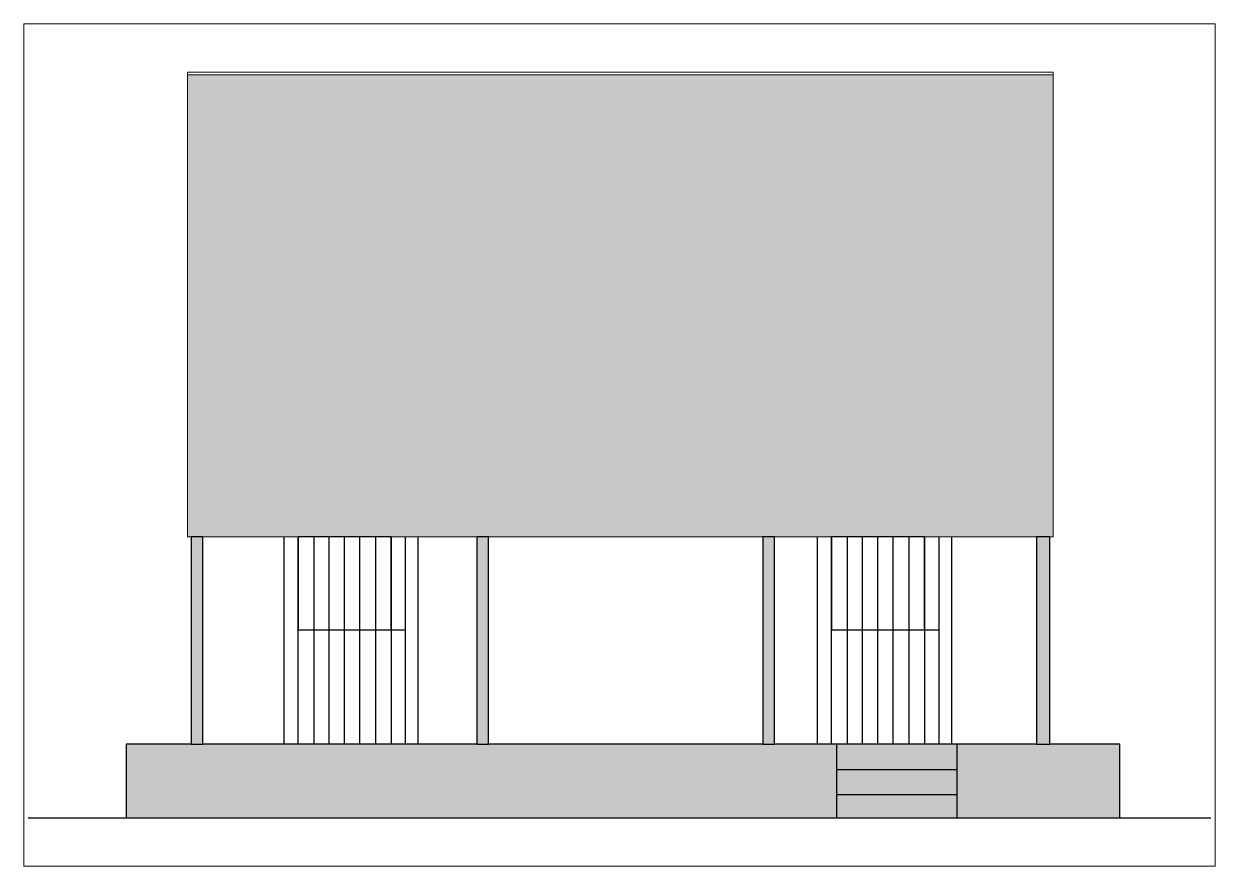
# Paper-space layout 'Layout2' of a CAD drawing. Header units: millimetres. Extents: x 30 to 267, y 21 to 189.
# The model-space entities are those that its viewports show. They can reach past a viewport. Long polylines and large blocks are cut down to what shows.
import ezdxf

# ---------------------------------------------------------------- set-up
doc = ezdxf.new("R2010")
doc.units = ezdxf.units.MM
doc.layers.get('0').update_dxf_attribs({"color": 250, "lineweight": 25})
for name, color, linetype, lineweight in [('A-BAS-___-___-EXI', 250, 'Continuous', 25), ('A-COB-___-___-EXI', 250, 'Continuous', 13), ('A-ESC-___-___-EXI', 250, 'Continuous', 25), ('A-PIL-___-___-EXI', 250, 'Continuous', 25), ('A-POR-___-___-EXI', 250, 'Continuous', 25)]:
    doc.layers.add(name, color=color, linetype=linetype, lineweight=lineweight)

msp = doc.modelspace()

# ---------------------------------------------------------------- hatches: boundary and pattern name
at = {"layer": 'A-BAS-___-___-EXI', "true_color": 0xcb9898}
msp.add_hatch(color=253, dxfattribs=at).paths.add_polyline_path([(45932, -671), (54619, -671), (54619, 29), (45206, 29), (45206, -671), (45822, -671)])
at = {"layer": 'A-COB-___-___-EXI'}
h = msp.add_hatch(dxfattribs=at)
h.set_pattern_fill('FP_1', color=256, style=0, pattern_type=2)
h.set_pattern_definition([(286.406, (61363.526, 1648.21), (262.01778, -738.94686), [9.443, -934.851]), (0, (61348.86, 1639.15), (0, 150.975), [17.335, -249.364]), (276.245, (61356.859, 1724.45), (266.6596277, -2415.2502256), [85.81, -17076.176]), (0, (61144.83, 1650.47), (0, 150.975), [46.672, -220.027]), (0, (61144.83, 1639.15), (0, 150.975), [45.339, -221.361]), (297.922, (61340.857, 1654.247), (259.410906, -439.163737), [17.087, -1691.568]), (318.634, (61328.855, 1664.815), (523.085317, -443.834954), [15.991, -3182.285]), (332.575, (61312.853, 1673.119), (2921.851726, -1503.5809814), [18.028, -3587.599]), (348.701, (61290.184, 1677.648), (793.6642928, -149.6942364), [23.118, -4600.388]), (355.377, (61278.182, 1688.216), (259.49737, 0.58466), [18.73, -1854.265]), (348.219, (61296.851, 1686.706), (2927.764417, -602.6822777), [25.882, -5150.449]), (335.636, (61322.188, 1681.422), (1037.457037, -439.63054), [21.958, -1441.912]), (320.532, (61342.19, 1672.364), (2391.132219, -1955.130924), [19.001, -3781.228]), (83.755, (61190.171, 1639.149), (1600.22338305, 14644.8937154), [85.81, -17076.176]), (83.054, (61199.506, 1573.475), (266.87963, 2266.114209), [66.16, -4344.479]), (276.946, (61348.858, 1639.149), (266.5157456, -2112.152222), [66.16, -4344.479]), (0, (61267.51, 1677.65), (0, 150.975), [22.669, -244.03]), (13.406, (61242.178, 1671.609), (1873.3589274, 454.4498683), [26.046, -5183.205]), (26.998, (61228.843, 1664.815), (281.008368, 158.265824), [14.966, -2978.218]), (38.397, (61215.508, 1654.247), (554.464313, 469.60996), [17.015, -1684.484]), (62.078, (61207.507, 1639.15), (540.699, 1070.578833), [17.087, -1691.568]), (0, (61190.17, 1639.15), (0, 150.975), [17.335, -249.364]), (73.594, (61190.17, 1639.15), (4.69043, 166.89965), [9.443, -934.851]), (61.1, (61192.838, 1648.208), (1071.609008, 1971.411966), [13.796, -2745.432]), (39.468, (61199.506, 1660.286), (542.568257, 460.474501), [19.001, -3781.228]), (24.364, (61214.174, 1672.364), (296.045155, 164.2629), [21.958, -1441.912]), (11.781, (61234.177, 1681.422), (2139.5269598, 454.176451), [25.882, -5150.449]), (4.623, (61259.513, 1686.706), (1607.403039, 151.546199), [18.73, -1854.265]), (298.9, (61356.859, 1660.286), (261.876792, -444.193394), [13.796, -2745.432]), (0, (61364.86, 1650.47), (0, 150.975), [46.672, -220.027]), (0, (61366.2, 1639.15), (0, 150.975), [45.339, -221.361])])
h.paths.add_polyline_path([(51236, 1989), (53987, 1989), (53987, 6365), (45787, 6365), (45787, 1989), (48638, 1989)])
at = {"layer": 'A-PIL-___-___-EXI', "true_color": 0xc19a82}
h = msp.add_hatch(color=33, dxfattribs=at)
h.paths.add_polyline_path([(53954, 29), (53954, 1989), (53830, 1989), (53830, 29)])
h.paths.add_polyline_path([(45822, 29), (45932, 29), (45932, 1989), (45822, 1989)])
h.paths.add_polyline_path([(51346, 29), (51346, 1989), (51236, 1989), (51236, 29)])
h.paths.add_polyline_path([(48529, 29), (48638, 29), (48638, 1989), (48529, 1989)])

# ---------------------------------------------------------------- linework, layer by layer
at = {"layer": 'A-BAS-___-___-EXI'}
for p, q in [((48529, 29), (45932, 29)), ((51236, 29), (48638, 29)), ((53830, 29), (51346, 29)), ((44279, -671), (55479, -671))]:
    msp.add_line(p, q, dxfattribs=at)
for points in [[(45822, 29), (45206, 29), (45206, -671), (54619, -671), (54619, 29), (54258, 29)], [(54619, -671), (54619, 29), (53954, 29)]]:
    msp.add_lwpolyline(points, dxfattribs=at)
at = {"layer": 'A-COB-___-___-EXI'}
for p, q in [((53987, 6365), (45787, 6365)), ((45932, 1989), (48529, 1989)), ((48638, 1989), (51236, 1989)), ((51346, 1989), (53830, 1989))]:
    msp.add_line(p, q, dxfattribs=at)
msp.add_lwpolyline([(53954, 1989), (53987, 1989), (53987, 6389), (45787, 6389), (45787, 1989), (45822, 1989)], dxfattribs=at)
at = {"layer": 'A-ESC-___-___-EXI'}
for points in [[(53076, -671), (53076, 29), (51936, 29), (51936, -671)], [(53076, -450), (53076, -215), (51936, -215), (51936, -450)], [(51936, -215), (51936, -671), (53076, -671), (53076, -215)]]:
    msp.add_lwpolyline(points, close=True, dxfattribs=at)
at = {"layer": 'A-PIL-___-___-EXI'}
for points in [[(45932, 1989), (45822, 1989), (45822, 29), (45932, 29)], [(48638, 1989), (48529, 1989), (48529, 29), (48638, 29)], [(51346, 29), (51346, 1989), (51236, 1989), (51236, 29)], [(53954, 1989), (53830, 1989), (53830, 29), (53954, 29)]]:
    msp.add_lwpolyline(points, close=True, dxfattribs=at)
at = {"layer": 'A-POR-___-___-EXI'}
for p, q in [((46701, 1989), (46701, 29)), ((46837, 29), (46837, 1989)), ((46987, 29), (46987, 1989)), ((47126, 1989), (47126, 29)), ((47271, 1989), (47271, 29)), ((47571, 29), (47571, 1989)), ((47716, 1989), (47716, 29)), ((47851, 1989), (47851, 29)), ((47971, 1989), (47971, 29)), ((51752, 1989), (51752, 29)), ((51888, 29), (51888, 1989)), ((52038, 29), (52038, 1989)), ((52177, 1989), (52177, 29)), ((52322, 1989), (52322, 29)), ((52471, 29), (52471, 1989)), ((52622, 29), (52622, 1989)), ((52767, 1989), (52767, 29)), ((52902, 1989), (52902, 29)), ((53022, 1989), (53022, 29))]:
    msp.add_line(p, q, dxfattribs=at)
for points in [[(47716, 1109), (47716, 1989), (46837, 1989), (46837, 1109), (47851, 1109)], [(48013, 29), (47421, 29), (47421, 1989)], [(52767, 1109), (52767, 1989), (51888, 1989), (51888, 1109), (52902, 1109)]]:
    msp.add_lwpolyline(points, dxfattribs=at)

psp = doc.layouts.new('Layout2')

# ---------------------------------------------------------------- viewports
at = {"layer": '0'}
psp.add_viewport(center=(148.5, 104.94), size=(237.6, 167.9109), view_center_point=(49879.4, 2859.39), view_height=7973.1916, dxfattribs=at)

doc.saveas('drawing.dxf')
